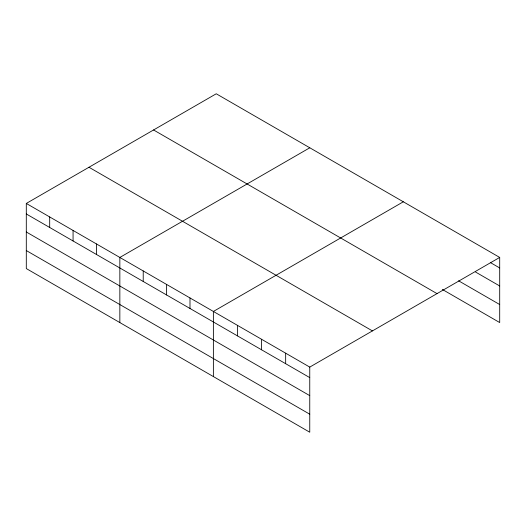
<?xml version="1.0" encoding="UTF-8"?>
<svg xmlns="http://www.w3.org/2000/svg" width="526" height="526" viewBox="0 0 526 526"><rect width="100%" height="100%" fill="white"/><g stroke="black" fill="none" stroke-linecap="round" stroke-linejoin="round"><path stroke-width="0.79" d="M26.3 203.444L309.755 367.095L309.755 432.221L26.3 268.569L26.3 203.444L216.245 93.779L499.7 257.431L499.7 322.556L442.3 289.412M309.788 147.786L119.843 257.451L119.843 322.576M403.324 201.793L213.378 311.458L213.378 376.577M309.755 367.095L499.7 257.431M490.488 262.632L499.7 267.951M475.609 272.06L499.7 285.973M458.6 280.805L499.7 304.534M153.566 129.968L437.021 293.62M88.979 167.255L372.434 330.907M26.3 213.97L309.755 377.615M26.3 231.986L309.755 395.637M26.3 250.547L309.755 414.199M285.657 353.189L285.657 363.709M261.567 339.277L261.567 349.797M237.469 325.364L237.469 335.884M189.991 297.953L189.991 308.473M166.611 284.454L166.611 294.974M143.223 270.949L143.223 281.476M96.455 243.952L96.455 254.472M73.068 230.447L73.068 240.967M49.687 216.949L49.687 227.469"/></g></svg>
